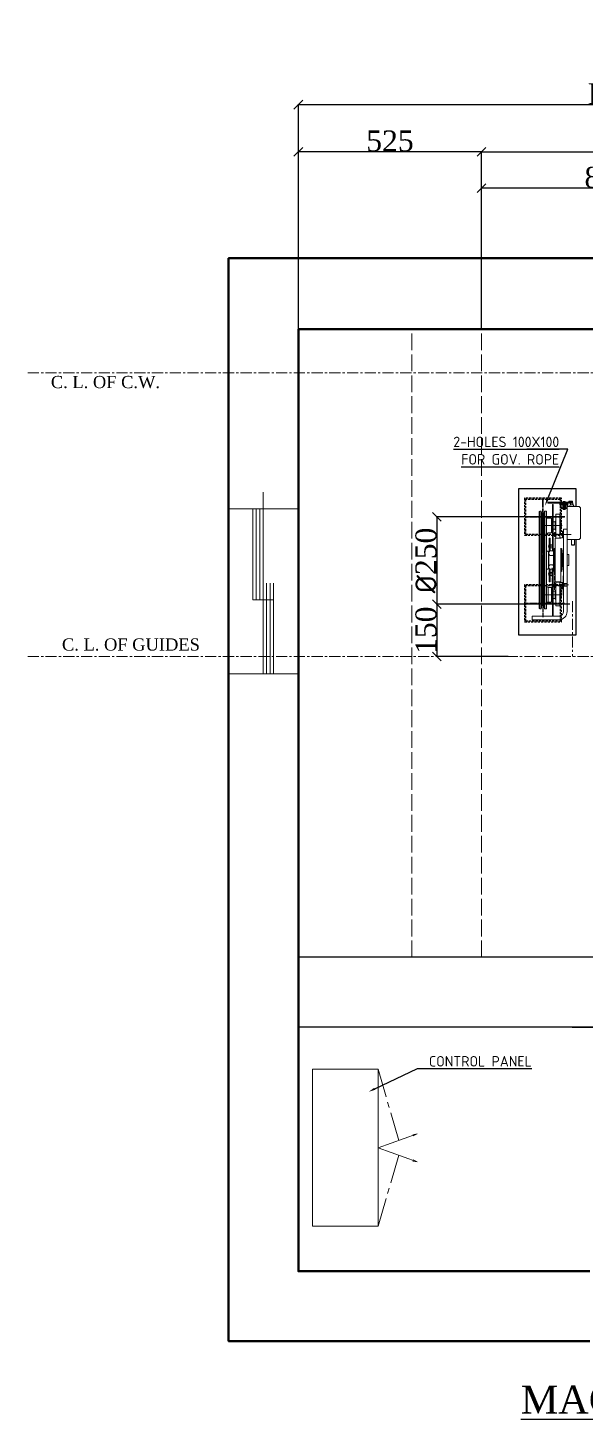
# Model space of a CAD drawing. Header units: millimetres. Extents: x -665 to 1025117, y -27997 to 4210.
# Drawn here: x 16427 to 18023, y -3828 to 160 of the extents above; entities that cross this region are included whole.
import ezdxf
from ezdxf import colors
from ezdxf.entities.mleader import LeaderData, LeaderLine
from ezdxf.math import Vec2, Vec3

# ---------------------------------------------------------------- set-up
doc = ezdxf.new("R2010")
doc.units = ezdxf.units.MM
for name, pattern in [('$0$ACAD_ISO02W100', [15, 12, -3]), ('$0$CENTER', [50.8, 31.75, -6.35, 6.35, -6.35]), ('$0$DASHED', [19.05, 12.7, -6.35])]:
    doc.linetypes.add(name, pattern=pattern)
for name, color, linetype, lineweight in [('$0$Car', 3, 'Continuous', 18), ('$0$CL', 2, '$0$CENTER', 0), ('$0$DL', 8, '$0$ACAD_ISO02W100', 0), ('$0$Wall', 1, 'Continuous', 50)]:
    doc.layers.add(name, color=color, linetype=linetype, lineweight=lineweight)
for name, color, linetype in [('$0$DL2', 254, '$0$DASHED'), ('$0$PDF_0', 7, 'Continuous'), ('$0$PDF_PDF7_Geometry', 7, 'Continuous'), ('$0$Text', 6, 'Continuous')]:
    doc.layers.add(name, color=color, linetype=linetype)
doc.styles.add('$0$nassar2', font='cent.shx', dxfattribs={"height": 60})
doc.styles.add('$0$top', font='cent.shx', dxfattribs={"height": 40})
doc.dimstyles.new('$0$Nassar2', dxfattribs={"dimtxt": 35, "dimasz": 25, "dimexe": 1.25, "dimexo": 0.625, "dimtad": 1, "dimtxsty": '$0$nassar2', "dimblk": '$0$_Oblique', "dimcen": 2.5, "dimadec": 0, "dimazin": 0, "dimtfac": 1, "dimtmove": 0, "dimatfit": 3, "dimldrblk": '$0$_Oblique', "dimfxl": 1, "dimarcsym": 0})

# ---------------------------------------------------------------- blocks, each defined once
blk = doc.blocks.new('$0$_Oblique')
at = {"color": 0, "linetype": 'ByBlock', "lineweight": -2}
blk.add_line((-0.5, -0.5), (0.5, 0.5), dxfattribs=at)
blk = doc.blocks.new('*D37')
at = {"color": 0, "lineweight": -2, "transparency": 16777216}
for p, q in [((17726.9, -500.1), (17726.9, -298.6)), ((18536.9, -299.8), (17726.9, -299.8)), ((18536.9, -393.7), (18536.9, -298.6))]:
    blk.add_line(p, q, dxfattribs=at)
at = {"layer": 'Defpoints', "color": 0, "transparency": 16777216}
for p in [(17726.9, -299.8), (18536.9, -394.3), (17726.9, -500.7)]:
    blk.add_point(p, dxfattribs=at)
at = {"color": 0, "lineweight": -2, "transparency": 16777216, "xscale": 25, "yscale": 25, "zscale": 25, "rotation": 180}
blk.add_blockref('$0$_Oblique', (17726.9, -299.8), dxfattribs=at)
at = {"color": 0, "lineweight": -2, "transparency": 16777216, "xscale": 25, "yscale": 25, "zscale": 25}
blk.add_blockref('$0$_Oblique', (18536.9, -299.8), dxfattribs=at)
at = {"color": 0, "transparency": 16777216, "insert": (18089.4, -269.2), "char_height": 60, "attachment_point": 5, "style": '$0$nassar2'}
blk.add_mtext('810', dxfattribs=at)
blk = doc.blocks.new('*D45')
at = {"color": 0, "lineweight": -2, "transparency": 16777216}
for p, q in [((17201.9, -703.8), (17201.9, -59.4)), ((19871.9, -60.6), (17201.9, -60.6)), ((19871.9, -703.8), (19871.9, -59.4))]:
    blk.add_line(p, q, dxfattribs=at)
at = {"layer": 'Defpoints', "color": 0, "transparency": 16777216}
for p in [(17201.9, -60.6), (17201.9, -704.4), (19871.9, -704.4)]:
    blk.add_point(p, dxfattribs=at)
at = {"color": 0, "lineweight": -2, "transparency": 16777216, "xscale": 25, "yscale": 25, "zscale": 25, "rotation": 180}
blk.add_blockref('$0$_Oblique', (17201.9, -60.6), dxfattribs=at)
at = {"color": 0, "lineweight": -2, "transparency": 16777216, "xscale": 25, "yscale": 25, "zscale": 25}
blk.add_blockref('$0$_Oblique', (19871.9, -60.6), dxfattribs=at)
at = {"color": 0, "transparency": 16777216, "insert": (18536.9, -30), "char_height": 60, "attachment_point": 5, "style": '$0$nassar2'}
blk.add_mtext('M/C ROOM WIDTH  2670', dxfattribs=at)
blk = doc.blocks.new('*D46')
at = {"color": 0, "lineweight": -2, "transparency": 16777216}
for p, q in [((17726.9, -703.8), (17726.9, -194.3)), ((17726.9, -195.6), (19346.9, -195.6)), ((19346.9, -703.8), (19346.9, -194.3))]:
    blk.add_line(p, q, dxfattribs=at)
at = {"layer": 'Defpoints', "color": 0, "transparency": 16777216}
for p in [(19346.9, -195.6), (17726.9, -704.4), (19346.9, -704.4)]:
    blk.add_point(p, dxfattribs=at)
at = {"color": 0, "lineweight": -2, "transparency": 16777216, "xscale": 25, "yscale": 25, "zscale": 25, "rotation": 180}
blk.add_blockref('$0$_Oblique', (17726.9, -195.6), dxfattribs=at)
at = {"color": 0, "lineweight": -2, "transparency": 16777216, "xscale": 25, "yscale": 25, "zscale": 25}
blk.add_blockref('$0$_Oblique', (19346.9, -195.6), dxfattribs=at)
at = {"color": 0, "transparency": 16777216, "insert": (18536.9, -164.9), "char_height": 60, "attachment_point": 5, "style": '$0$nassar2'}
blk.add_mtext('SHAFT WIDTH  1620', dxfattribs=at)
blk = doc.blocks.new('*D48')
at = {"color": 0, "lineweight": -2, "transparency": 16777216}
for p, q in [((17201.9, -270.5), (17201.9, -194.3)), ((17726.9, -195.6), (17201.9, -195.6)), ((17726.9, -270.5), (17726.9, -194.3))]:
    blk.add_line(p, q, dxfattribs=at)
at = {"layer": 'Defpoints', "color": 0, "transparency": 16777216}
for p in [(17201.9, -195.6), (17201.9, -271.1), (17726.9, -271.1)]:
    blk.add_point(p, dxfattribs=at)
at = {"color": 0, "lineweight": -2, "transparency": 16777216, "xscale": 25, "yscale": 25, "zscale": 25, "rotation": 180}
blk.add_blockref('$0$_Oblique', (17201.9, -195.6), dxfattribs=at)
at = {"color": 0, "lineweight": -2, "transparency": 16777216, "xscale": 25, "yscale": 25, "zscale": 25}
blk.add_blockref('$0$_Oblique', (17726.9, -195.6), dxfattribs=at)
at = {"color": 0, "transparency": 16777216, "insert": (17464.4, -164.9), "char_height": 60, "attachment_point": 5, "style": '$0$nassar2'}
blk.add_mtext('525', dxfattribs=at)
blk = doc.blocks.new('*D49')
at = {"color": 0, "lineweight": -2, "transparency": 16777216}
for p, q in [((17965.7, -1241.9), (17597.1, -1241.9)), ((17598.3, -1241.9), (17598.3, -1491.9)), ((17979.4, -1491.9), (17597.1, -1491.9))]:
    blk.add_line(p, q, dxfattribs=at)
at = {"layer": 'Defpoints', "color": 0, "transparency": 16777216}
for p in [(17966.3, -1241.9), (17598.3, -1491.9), (17980, -1491.9)]:
    blk.add_point(p, dxfattribs=at)
at = {"color": 0, "lineweight": -2, "transparency": 16777216, "xscale": 25, "yscale": 25, "zscale": 25}
for p, rotation in [((17598.3, -1241.9), 90), ((17598.3, -1491.9), 270)]:
    blk.add_blockref('$0$_Oblique', p, dxfattribs=dict(at, rotation=rotation))
at = {"color": 0, "transparency": 16777216, "insert": (17567.7, -1366.9), "char_height": 60, "attachment_point": 5, "rotation": 90, "style": '$0$nassar2'}
blk.add_mtext('{\\fISOCPEUR|b0|i0|c0|p34;%%C}250', dxfattribs=at)
blk = doc.blocks.new('*D50')
at = {"color": 0, "lineweight": -2, "transparency": 16777216}
for p, q in [((17628.3, -1491.9), (17597.1, -1491.9)), ((17598.3, -1491.9), (17598.3, -1641.9)), ((17803.3, -1641.9), (17597.1, -1641.9))]:
    blk.add_line(p, q, dxfattribs=at)
at = {"layer": 'Defpoints', "color": 0, "transparency": 16777216}
for p in [(17628.9, -1491.9), (17598.3, -1641.9), (17803.9, -1641.9)]:
    blk.add_point(p, dxfattribs=at)
at = {"color": 0, "lineweight": -2, "transparency": 16777216, "xscale": 25, "yscale": 25, "zscale": 25}
for p, rotation in [((17598.3, -1491.9), 90), ((17598.3, -1641.9), 270)]:
    blk.add_blockref('$0$_Oblique', p, dxfattribs=dict(at, rotation=rotation))
at = {"color": 0, "transparency": 16777216, "insert": (17567.7, -1566.9), "char_height": 60, "attachment_point": 5, "rotation": 90, "style": '$0$nassar2'}
blk.add_mtext('150', dxfattribs=at)

msp = doc.modelspace()

# ---------------------------------------------------------------- linework, layer by layer
at = {"layer": '$0$Car'}
for p, q in [((17001.91, -1219.33), (17201.91, -1219.33)), ((17001.91, -1691.878), (17201.91, -1691.878))]:
    msp.add_line(p, q, dxfattribs=at)
at = {"layer": '$0$CL'}
for p, q in [((16427.044, -829.378), (19871.91, -829.378)), ((16427.044, -1641.878), (19871.91, -1641.878))]:
    msp.add_line(p, q, dxfattribs=at)
msp.add_lwpolyline([(17987.58, -1483.255), (17987.58, -1641.878)], dxfattribs=at)
at = {"layer": '$0$DL', "ltscale": 4}
for p, q in [((17526.91, -2504.378), (17526.91, -704.378)), ((17726.91, -2504.378), (17726.91, -704.378))]:
    msp.add_line(p, q, dxfattribs=at)
at = {"layer": '$0$DL', "transparency": 33554666}
for p, q in [((17928.81, -1444.526), (17928.81, -1388.245)), ((17935.73, -1382.244), (17935.73, -1451.446))]:
    msp.add_line(p, q, dxfattribs=at)
at = {"layer": '$0$DL2', "ltscale": 0.5}
for points in [[(17849.58, -1294.878), (17955.58, -1294.878), (17955.58, -1188.878), (17849.58, -1188.878)], [(17852.58, -1291.878), (17952.58, -1291.878), (17952.58, -1191.878), (17852.58, -1191.878)], [(17849.58, -1543.047), (17955.58, -1543.047), (17955.58, -1437.047), (17849.58, -1437.047)], [(17852.58, -1540.047), (17952.58, -1540.047), (17952.58, -1440.047), (17852.58, -1440.047)]]:
    msp.add_lwpolyline(points, close=True, dxfattribs=at)
at = {"layer": '$0$PDF_0', "lineweight": 25, "transparency": 33554666}
for points in [[(17902.58, -1190.452), (17902.58, -1188.894)], [(17902.58, -1200.581), (17902.58, -1192.01)], [(17902.58, -1203.309), (17902.58, -1202.14)], [(17902.58, -1213.438), (17902.58, -1204.867)], [(17902.58, -1216.555), (17902.58, -1214.996)], [(17902.58, -1226.684), (17902.58, -1217.723)], [(17902.58, -1229.411), (17902.58, -1227.853)], [(17902.58, -1239.54), (17902.58, -1230.969)], [(17861.283, -1241.878), (17852.712, -1241.878)], [(17864.4, -1241.878), (17862.842, -1241.878)], [(17874.53, -1241.878), (17865.569, -1241.878)], [(17877.257, -1241.878), (17875.698, -1241.878)], [(17887.386, -1241.878), (17878.815, -1241.878)], [(17890.113, -1241.878), (17888.944, -1241.878)], [(17900.242, -1241.878), (17891.671, -1241.878)], [(17903.359, -1241.878), (17901.801, -1241.878)], [(17902.58, -1242.657), (17902.58, -1241.099)], [(17902.58, -1252.786), (17902.58, -1243.826)], [(17902.58, -1255.514), (17902.58, -1253.955)], [(17902.58, -1265.643), (17902.58, -1257.072)], [(17902.58, -1268.37), (17902.58, -1267.201)], [(17902.58, -1278.499), (17902.58, -1269.928)], [(17913.489, -1241.878), (17904.918, -1241.878)], [(17916.216, -1241.878), (17915.047, -1241.878)], [(17926.345, -1241.878), (17917.774, -1241.878)], [(17929.462, -1241.878), (17927.903, -1241.878)], [(17939.591, -1241.878), (17930.63, -1241.878)], [(17942.318, -1241.878), (17940.76, -1241.878)], [(17952.448, -1241.878), (17943.877, -1241.878)], [(17955.564, -1241.878), (17954.006, -1241.878)], [(17964.525, -1241.878), (17956.733, -1241.878)], [(17902.58, -1281.616), (17902.58, -1280.058)], [(17902.58, -1291.745), (17902.58, -1283.175)], [(17902.58, -1294.473), (17902.58, -1293.304)], [(17902.58, -1303.823), (17902.58, -1296.031)]]:
    msp.add_lwpolyline(points, close=True, dxfattribs=at)
for points in [[(17902.58, -1427.712), (17902.58, -1435.504)], [(17902.58, -1437.063), (17902.58, -1438.621)], [(17902.58, -1439.79), (17902.58, -1448.75)], [(17902.58, -1449.919), (17902.58, -1451.477)], [(17902.58, -1453.036), (17902.58, -1461.607)], [(17902.58, -1463.165), (17902.58, -1464.723)], [(17902.58, -1465.892), (17902.58, -1474.853)], [(17861.283, -1490.047), (17852.712, -1490.047)], [(17864.4, -1490.047), (17862.842, -1490.047)], [(17874.53, -1490.047), (17865.569, -1490.047)], [(17877.257, -1490.047), (17875.698, -1490.047)], [(17887.386, -1490.047), (17878.815, -1490.047)], [(17890.113, -1490.047), (17888.944, -1490.047)], [(17900.242, -1490.047), (17891.671, -1490.047)], [(17903.359, -1490.047), (17901.801, -1490.047)], [(17902.58, -1476.022), (17902.58, -1477.58)], [(17902.58, -1479.138), (17902.58, -1487.709)], [(17902.58, -1489.268), (17902.58, -1490.436)], [(17902.58, -1491.995), (17902.58, -1500.566)], [(17902.58, -1502.124), (17902.58, -1503.682)], [(17902.58, -1502.928), (17902.58, -1504.486)], [(17902.58, -1505.241), (17902.58, -1513.812)], [(17902.58, -1506.044), (17902.58, -1513.836)], [(17902.58, -1515.37), (17902.58, -1516.539)], [(17913.489, -1490.047), (17904.918, -1490.047)], [(17916.216, -1490.047), (17915.047, -1490.047)], [(17926.345, -1490.047), (17917.774, -1490.047)], [(17929.462, -1490.047), (17927.903, -1490.047)], [(17939.591, -1490.047), (17930.63, -1490.047)], [(17942.318, -1490.047), (17940.76, -1490.047)], [(17952.448, -1490.047), (17943.877, -1490.047)], [(17955.564, -1490.047), (17954.006, -1490.047)], [(17964.525, -1490.047), (17956.733, -1490.047)], [(17902.58, -1518.097), (17902.58, -1526.668)], [(17902.58, -1528.227), (17902.58, -1529.785)]]:
    msp.add_lwpolyline(points, dxfattribs=at)
for centre in [(17902.775, -1241.683), (17902.775, -1489.852)]:
    msp.add_circle(centre, 1.753, dxfattribs=at)
at = {"layer": '$0$PDF_PDF7_Geometry', "lineweight": 9, "transparency": 33554666}
for points in [[(17904.528, -1490.047), (17907.255, -1505.63), (17907.255, -1365.768), (17907.255, -1225.905), (17904.528, -1241.878), (17904.528, -1365.768), (17904.528, -1490.047), (17900.632, -1490.047), (17897.905, -1505.63), (17893.23, -1505.63), (17892.061, -1504.462), (17892.061, -1365.768), (17892.061, -1227.074), (17893.23, -1225.905), (17897.905, -1225.905), (17900.632, -1241.878), (17904.528, -1241.878)], [(17893.23, -1505.63), (17893.23, -1365.768), (17893.23, -1225.905)], [(17897.905, -1225.905), (17897.905, -1365.768), (17897.905, -1505.63)], [(17911.93, -1491.605), (17917.384, -1486.151), (17913.099, -1490.436), (17913.099, -1365.768), (17913.099, -1227.074), (17911.93, -1225.905), (17907.255, -1225.905)], [(17911.93, -1225.905), (17911.93, -1365.768), (17911.93, -1505.63)], [(17987.121, -1200.192), (17916.216, -1200.192), (17916.216, -1202.919), (17987.121, -1202.919), (17987.121, -1196.686), (17976.602, -1196.686), (17976.602, -1200.192)], [(17929.851, -1339.275), (17929.851, -1206.425), (17931.799, -1206.425), (17931.799, -1341.223)], [(17974.265, -1212.659), (17974.265, -1208.763), (17974.265, -1207.984), (17973.875, -1206.815), (17973.096, -1206.036), (17972.317, -1205.257), (17971.148, -1204.867), (17969.979, -1204.867), (17950.889, -1204.867), (17950.889, -1207.204), (17969.979, -1207.204), (17971.148, -1207.594), (17971.537, -1207.984), (17971.927, -1208.763), (17971.927, -1276.941), (17961.408, -1276.941), (17961.408, -1512.858)], [(17972.706, -1202.919), (17972.706, -1204.867), (17954.006, -1204.867), (17954.006, -1202.919)], [(17968.031, -1200.192), (17968.031, -1199.413), (17958.681, -1199.413), (17958.681, -1200.192)], [(17958.681, -1218.113), (17958.681, -1218.892), (17968.031, -1218.892), (17968.031, -1218.113)], [(17960.239, -1199.413), (17960.239, -1198.244), (17966.473, -1198.244), (17966.473, -1199.413)], [(17966.473, -1215.775), (17966.473, -1207.204), (17966.473, -1220.451), (17960.239, -1220.451), (17960.239, -1207.204), (17960.239, -1215.775)], [(17971.927, -1306.55), (18006.6, -1306.55), (18010.107, -1303.433), (18010.107, -1215.775), (18006.6, -1212.659), (17971.927, -1212.659)], [(17991.796, -1212.659), (17989.459, -1207.204), (17980.108, -1207.204), (17978.16, -1212.659)], [(17981.667, -1202.919), (17981.667, -1207.204)], [(17987.121, -1202.14), (17987.9, -1202.14), (17987.121, -1201.361)], [(17987.9, -1207.204), (17987.9, -1202.14)], [(17900.632, -1490.047), (17900.632, -1365.768), (17900.632, -1241.878)], [(17917.384, -1245.384), (17913.099, -1241.099), (17913.099, -1244.216), (17913.099, -1244.995), (17913.489, -1245.384), (17914.268, -1245.384), (17926.735, -1245.384), (17926.735, -1287.46), (17917.384, -1287.46), (17913.099, -1291.356)], [(17929.851, -1255.903), (17926.735, -1255.903)], [(17939.201, -1253.955), (17937.643, -1253.955), (17937.643, -1266.422), (17937.643, -1255.903), (17931.799, -1255.903)], [(17939.201, -1278.889), (17937.643, -1278.889), (17937.643, -1266.422), (17937.643, -1276.941), (17931.799, -1276.941)], [(17950.889, -1253.955), (17952.448, -1253.955), (17952.448, -1266.422), (17952.448, -1274.214)], [(17952.448, -1273.824), (17952.448, -1276.162), (17954.006, -1276.162), (17954.006, -1255.124), (17952.448, -1255.124), (17952.448, -1258.63), (17952.448, -1266.422), (17952.448, -1278.889), (17950.889, -1278.889)], [(17954.006, -1258.63), (17954.006, -1258.63)], [(17954.006, -1273.824), (17954.006, -1273.824)], [(17920.501, -1341.223), (17920.501, -1303.044), (17922.839, -1303.044), (17922.839, -1339.275)], [(17929.851, -1276.941), (17926.735, -1276.941)], [(17933.358, -1290.187), (17934.526, -1289.408), (17936.085, -1289.408)], [(17933.358, -1294.473), (17933.358, -1290.187), (17933.358, -1294.473), (17934.526, -1295.641), (17934.526, -1289.408)], [(17936.085, -1295.641), (17934.526, -1295.641), (17936.085, -1295.641)], [(17936.474, -1295.252), (17936.085, -1293.304), (17936.085, -1291.356), (17936.474, -1289.798), (17936.085, -1288.629), (17936.085, -1287.85), (17936.474, -1286.681), (17938.812, -1286.681), (17939.201, -1287.85), (17939.201, -1288.629), (17938.812, -1289.798), (17936.474, -1289.798)], [(17936.085, -1288.239), (17936.085, -1296.81)], [(17938.812, -1295.252), (17936.474, -1295.252), (17936.085, -1296.421), (17936.085, -1297.2), (17936.474, -1298.369), (17938.812, -1298.369), (17939.201, -1297.2), (17939.201, -1296.421), (17938.812, -1295.252), (17939.201, -1293.304), (17939.201, -1291.356), (17938.812, -1289.798)], [(17954.006, -1303.433), (17937.253, -1303.433), (17937.253, -1365.768), (17937.253, -1428.102), (17954.006, -1428.102), (17954.006, -1365.768)], [(17939.201, -1288.239), (17939.201, -1296.81)], [(17950.889, -1297.979), (17950.889, -1288.239), (17950.889, -1276.941)], [(17950.889, -1283.175), (17958.291, -1283.175), (17958.291, -1301.875), (17950.889, -1301.875)], [(17971.927, -1512.864), (17971.927, -1276.941)], [(17984.394, -1306.55), (17984.394, -1322.523)], [(17992.575, -1306.55), (17992.575, -1322.523)], [(17913.099, -1340.055), (17916.216, -1340.055), (17913.099, -1340.055)], [(17919.332, -1355.249), (17918.164, -1355.249)], [(17920.501, -1330.315), (17918.943, -1330.315), (17918.943, -1321.744), (17920.501, -1321.744)], [(17919.332, -1385.637), (17919.332, -1365.768), (17919.332, -1345.898)], [(17929.851, -1321.744), (17922.839, -1321.744)], [(17929.851, -1330.315), (17922.839, -1330.315)], [(17932.968, -1381.351), (17934.526, -1398.493), (17934.526, -1365.768), (17934.526, -1333.042), (17932.968, -1350.184)], [(17932.968, -1345.898), (17932.968, -1365.768), (17932.968, -1385.637)], [(17934.526, -1333.042), (17936.864, -1333.432)], [(17937.253, -1331.484), (17936.864, -1331.484), (17936.864, -1365.768), (17936.864, -1400.051), (17937.253, -1400.051)], [(17937.253, -1350.184), (17937.253, -1355.249)], [(17954.006, -1331.484), (17954.006, -1365.768), (17954.006, -1400.051)], [(17954.006, -1398.104), (17956.733, -1398.493), (17956.733, -1365.768), (17956.733, -1333.042), (17958.291, -1350.184)], [(17956.733, -1333.042), (17954.006, -1333.432)], [(17961.408, -1365.768), (17961.408, -1347.457), (17961.408, -1365.768), (17961.408, -1384.078), (17961.408, -1347.457), (17958.291, -1347.457), (17958.291, -1365.768), (17958.291, -1384.078), (17961.408, -1384.078)], [(17971.927, -1350.184), (17976.992, -1350.184), (17976.992, -1365.768), (17976.992, -1381.351), (17971.927, -1381.351)], [(17913.099, -1365.768), (17913.099, -1504.462), (17911.93, -1505.63), (17907.255, -1505.63)], [(17913.099, -1391.48), (17916.216, -1391.48), (17913.099, -1391.48)], [(17919.332, -1376.286), (17918.164, -1376.286)], [(17922.839, -1392.26), (17922.839, -1428.492), (17920.501, -1428.492), (17920.501, -1390.312)], [(17929.851, -1392.26), (17929.851, -1524.72), (17931.799, -1524.72), (17931.799, -1390.312)], [(17937.253, -1381.351), (17937.253, -1376.286)], [(17958.291, -1381.351), (17956.733, -1398.493)], [(17920.501, -1409.791), (17918.943, -1409.791), (17918.943, -1401.22), (17920.501, -1401.22)], [(17922.839, -1401.22), (17929.851, -1401.22)], [(17929.851, -1409.791), (17922.839, -1409.791)], [(17934.526, -1398.493), (17936.864, -1398.104)], [(17936.085, -1443.296), (17936.085, -1434.725)], [(17939.201, -1434.725), (17939.201, -1443.296)], [(17950.889, -1448.361), (17958.291, -1448.361), (17958.291, -1429.66), (17950.889, -1429.66)], [(17950.889, -1433.946), (17950.889, -1443.296), (17950.889, -1454.594)], [(17971.927, -1440.958), (17961.408, -1440.958), (17961.408, -1437.063), (17961.408, -1410.96), (17960.629, -1410.96), (17960.629, -1463.165), (17961.408, -1463.165), (17961.408, -1437.063), (17961.408, -1433.167), (17971.927, -1433.167), (17971.927, -1399.272)], [(17960.629, -1441.738), (17960.629, -1432.387)], [(17963.356, -1433.167), (17963.356, -1433.946), (17963.356, -1440.958)], [(17913.099, -1440.179), (17917.384, -1444.075), (17913.099, -1440.179)], [(17917.384, -1486.151), (17917.384, -1444.075)], [(17926.735, -1444.075), (17917.384, -1444.075), (17926.735, -1444.075)], [(17926.735, -1486.151), (17926.735, -1444.075), (17926.735, -1486.151)], [(17929.851, -1454.594), (17926.735, -1454.594)], [(17939.201, -1452.646), (17937.643, -1452.646), (17937.643, -1465.113), (17937.643, -1454.594), (17931.799, -1454.594)], [(17939.201, -1477.58), (17937.643, -1477.58), (17937.643, -1465.113), (17937.643, -1475.632), (17931.799, -1475.632)], [(17933.358, -1441.348), (17934.526, -1442.127), (17934.526, -1435.894), (17933.358, -1437.063)], [(17933.358, -1437.063), (17933.358, -1441.348), (17933.358, -1437.063)], [(17936.085, -1435.894), (17934.526, -1435.894), (17936.085, -1435.894)], [(17934.526, -1442.127), (17936.085, -1442.127)], [(17938.812, -1436.283), (17939.201, -1438.231), (17939.201, -1440.179), (17938.812, -1442.127), (17936.474, -1442.127), (17936.085, -1440.179), (17936.085, -1438.231), (17936.474, -1436.283)], [(17936.474, -1442.127), (17936.085, -1442.906), (17936.085, -1444.075), (17936.474, -1444.854), (17938.812, -1444.854), (17939.201, -1444.075), (17939.201, -1442.906), (17938.812, -1442.127)], [(17950.889, -1452.646), (17952.448, -1452.646), (17952.448, -1465.113), (17952.448, -1477.58), (17950.889, -1477.58)], [(17952.448, -1457.711), (17952.448, -1455.373), (17954.006, -1455.373), (17954.006, -1476.411), (17952.448, -1476.411), (17952.448, -1472.515)], [(17952.448, -1472.905), (17952.448, -1465.113), (17952.448, -1457.321)], [(17954.006, -1457.711), (17954.006, -1457.711)], [(17954.006, -1472.515), (17954.006, -1472.515)], [(17913.099, -1490.436), (17913.099, -1487.32), (17913.099, -1486.54), (17913.489, -1486.151), (17914.268, -1486.151), (17913.489, -1486.151), (17913.099, -1486.54), (17913.099, -1487.32)], [(17914.268, -1486.151), (17926.735, -1486.151), (17914.268, -1486.151)], [(17929.851, -1475.632), (17926.735, -1475.632)], [(17949.72, -1526.303), (17947.772, -1526.693), (17871.413, -1526.693), (17871.413, -1536.822), (17947.772, -1536.822)]]:
    msp.add_lwpolyline(points, dxfattribs=at)
at = {"layer": '$0$PDF_PDF7_Geometry', "lineweight": 5, "transparency": 33554666}
for points in [[(17902.58, -1347.067), (17902.58, -1223.957)], [(17959.071, -1216.944), (17959.071, -1206.815)], [(17963.356, -1197.465), (17963.356, -1221.23)], [(17967.642, -1206.815), (17967.642, -1216.944)], [(17907.645, -1266.422), (17957.902, -1266.422)], [(17940.76, -1292.525), (17931.41, -1292.525)], [(17936.085, -1290.187), (17933.747, -1290.187)], [(17933.747, -1294.862), (17936.085, -1294.862)], [(17947.383, -1292.525), (17943.877, -1292.525)], [(17950.5, -1292.525), (17959.85, -1292.525)], [(17960.239, -1292.525), (17983.615, -1292.525)], [(17902.58, -1350.184), (17902.58, -1365.768), (17902.58, -1507.578)], [(17917.384, -1326.029), (17931.02, -1326.029)], [(17931.02, -1405.506), (17917.384, -1405.506)], [(17957.123, -1433.556), (17957.512, -1433.556), (17957.123, -1433.556), (17957.123, -1433.946), (17957.123, -1436.673), (17958.681, -1436.673), (17958.681, -1437.452), (17957.123, -1437.452), (17957.123, -1440.179), (17957.123, -1440.569), (17957.512, -1440.569), (17959.85, -1440.958), (17959.85, -1433.556), (17957.512, -1433.556)], [(17960.629, -1432.387), (17959.85, -1432.387), (17959.85, -1441.738), (17960.629, -1441.738)], [(17961.018, -1437.063), (17960.629, -1437.452), (17961.018, -1437.063), (17961.408, -1436.673), (17960.629, -1437.063), (17961.408, -1436.283), (17960.629, -1436.673), (17961.408, -1435.894), (17960.629, -1436.283), (17961.408, -1435.504), (17960.629, -1435.894), (17961.408, -1435.115), (17960.629, -1435.504), (17961.408, -1434.725), (17960.629, -1435.115), (17961.408, -1434.335), (17960.629, -1434.725), (17961.408, -1433.946), (17960.629, -1434.335), (17961.408, -1433.556), (17960.629, -1433.946), (17961.408, -1433.556), (17961.408, -1433.167), (17960.629, -1433.556), (17961.408, -1433.167), (17961.408, -1432.777), (17960.629, -1433.556), (17960.629, -1433.167), (17961.408, -1432.777), (17961.408, -1432.387), (17960.629, -1433.167), (17960.629, -1432.777), (17961.408, -1432.387), (17961.408, -1431.998), (17960.629, -1432.777), (17960.629, -1432.387), (17961.408, -1431.998), (17961.408, -1431.608), (17960.629, -1432.387), (17960.629, -1431.998), (17961.408, -1431.608), (17961.408, -1431.219), (17960.629, -1431.998), (17960.629, -1431.608), (17961.408, -1431.219), (17961.408, -1430.829), (17960.629, -1431.608), (17960.629, -1431.219), (17961.408, -1430.829), (17960.629, -1431.219), (17960.629, -1430.829), (17961.408, -1430.439), (17960.629, -1430.829), (17961.408, -1430.05), (17960.629, -1430.439), (17961.408, -1429.66), (17960.629, -1430.05), (17961.408, -1429.271), (17960.629, -1429.66), (17961.408, -1428.881), (17960.629, -1429.271), (17961.408, -1428.492), (17960.629, -1428.881), (17961.408, -1428.102), (17960.629, -1428.492), (17961.408, -1427.712), (17960.629, -1428.102), (17961.408, -1427.323), (17960.629, -1427.712), (17961.408, -1426.933), (17960.629, -1427.323), (17961.408, -1426.933), (17961.408, -1426.544), (17960.629, -1426.933), (17961.408, -1426.544), (17961.408, -1426.154), (17960.629, -1426.933), (17960.629, -1426.544), (17961.408, -1426.154), (17961.408, -1425.764), (17960.629, -1426.154), (17961.408, -1425.764), (17961.408, -1425.375), (17960.629, -1425.764), (17961.408, -1425.375), (17961.408, -1424.985), (17960.629, -1425.375), (17961.408, -1424.985), (17961.408, -1424.596), (17960.629, -1424.985), (17961.408, -1424.596), (17961.408, -1424.206), (17960.629, -1424.985), (17960.629, -1424.596), (17961.408, -1424.206), (17961.408, -1423.816), (17960.629, -1424.596), (17960.629, -1424.206), (17961.408, -1423.816), (17961.408, -1423.427), (17960.629, -1424.206), (17960.629, -1423.816), (17961.408, -1423.427), (17961.408, -1423.037), (17960.629, -1423.816), (17960.629, -1423.427), (17961.408, -1423.037), (17960.629, -1423.427), (17960.629, -1423.037), (17961.408, -1422.648), (17960.629, -1423.037), (17960.629, -1422.648), (17961.408, -1422.258), (17960.629, -1422.648), (17960.629, -1422.258), (17961.408, -1421.869), (17960.629, -1422.258), (17960.629, -1421.869), (17961.408, -1421.479), (17960.629, -1421.869), (17960.629, -1421.479), (17961.408, -1421.089), (17960.629, -1421.479), (17961.408, -1420.7), (17960.629, -1421.089), (17961.408, -1420.31), (17960.629, -1420.7), (17961.408, -1420.31), (17961.408, -1419.921), (17960.629, -1420.31), (17961.408, -1419.921), (17961.408, -1419.531), (17960.629, -1419.921), (17961.408, -1419.531), (17961.408, -1419.141), (17960.629, -1419.531), (17961.408, -1419.141), (17961.408, -1418.752), (17960.629, -1419.141), (17961.408, -1418.752), (17961.408, -1418.362), (17960.629, -1418.752), (17961.408, -1418.362), (17961.408, -1417.973), (17960.629, -1418.362), (17961.408, -1417.973), (17961.408, -1417.583), (17960.629, -1418.362), (17960.629, -1417.973), (17961.408, -1417.583), (17961.408, -1417.193), (17960.629, -1417.973), (17960.629, -1417.583), (17961.408, -1417.193), (17961.408, -1416.804), (17960.629, -1417.583), (17960.629, -1417.193), (17961.408, -1416.804), (17961.408, -1416.414), (17960.629, -1417.193), (17960.629, -1416.804), (17961.408, -1416.414), (17960.629, -1416.804), (17960.629, -1416.414), (17961.408, -1416.025), (17960.629, -1416.414), (17960.629, -1416.025), (17961.408, -1415.635), (17960.629, -1416.025), (17960.629, -1415.635), (17961.408, -1415.245), (17961.408, -1414.856), (17960.629, -1415.635), (17960.629, -1415.245), (17961.408, -1414.856), (17961.408, -1414.466), (17960.629, -1415.245), (17960.629, -1414.856), (17961.408, -1414.466), (17961.408, -1414.077), (17960.629, -1414.856), (17960.629, -1414.466), (17961.408, -1414.077), (17960.629, -1414.466), (17961.408, -1413.687), (17960.629, -1414.077), (17961.408, -1413.298), (17960.629, -1413.687), (17961.408, -1412.908), (17960.629, -1413.298), (17961.408, -1412.518), (17960.629, -1412.908), (17961.408, -1412.129), (17960.629, -1412.518), (17961.408, -1411.739), (17960.629, -1412.129), (17961.408, -1411.35), (17960.629, -1411.739), (17961.408, -1410.96), (17960.629, -1411.35), (17961.018, -1410.96), (17960.629, -1410.96)], [(17907.645, -1465.113), (17957.902, -1465.113)], [(17940.76, -1439.01), (17931.41, -1439.01)], [(17933.747, -1436.673), (17936.085, -1436.673)], [(17936.085, -1441.348), (17933.747, -1441.348)], [(17947.383, -1439.01), (17943.877, -1439.01)], [(17950.11, -1437.063), (17975.433, -1437.063)], [(17950.5, -1439.01), (17959.85, -1439.01)], [(17960.629, -1437.063), (17956.343, -1437.063)], [(17960.629, -1437.452), (17961.018, -1437.063), (17961.408, -1437.063), (17960.629, -1437.452), (17960.629, -1437.842), (17961.408, -1437.452), (17960.629, -1437.842), (17960.629, -1438.231), (17961.408, -1437.452), (17961.408, -1437.842), (17960.629, -1438.231), (17960.629, -1438.621), (17961.408, -1437.842), (17961.408, -1438.231), (17960.629, -1438.621), (17960.629, -1439.01), (17961.408, -1438.231), (17961.408, -1438.621), (17960.629, -1439.01), (17960.629, -1439.4), (17961.408, -1438.621), (17961.408, -1439.01), (17960.629, -1439.4), (17960.629, -1439.79), (17961.408, -1439.01), (17961.408, -1439.4), (17960.629, -1439.79), (17960.629, -1440.179), (17961.408, -1439.4), (17961.408, -1439.79), (17960.629, -1440.179), (17960.629, -1440.569), (17961.408, -1439.79), (17961.408, -1440.179), (17960.629, -1440.569), (17960.629, -1440.958), (17961.408, -1440.179), (17961.408, -1440.569), (17960.629, -1440.958), (17960.629, -1441.348), (17961.408, -1440.569), (17961.408, -1440.958), (17960.629, -1441.348), (17961.408, -1440.958), (17961.408, -1441.348), (17960.629, -1441.738), (17961.408, -1441.348), (17960.629, -1442.127), (17961.408, -1441.738), (17960.629, -1442.517), (17961.408, -1442.127), (17960.629, -1442.906), (17961.408, -1442.517), (17960.629, -1443.296), (17961.408, -1442.906), (17960.629, -1443.686), (17961.408, -1443.296), (17960.629, -1444.075), (17961.408, -1443.686), (17960.629, -1444.075), (17960.629, -1444.465), (17961.408, -1444.075), (17960.629, -1444.465), (17960.629, -1444.854), (17961.408, -1444.075), (17961.408, -1444.465), (17960.629, -1444.854), (17960.629, -1445.244), (17961.408, -1444.465), (17961.408, -1444.854), (17960.629, -1445.244), (17960.629, -1445.633), (17961.408, -1444.854), (17961.408, -1445.244), (17960.629, -1445.633), (17960.629, -1446.023), (17961.408, -1445.244), (17961.408, -1445.633), (17960.629, -1446.023), (17960.629, -1446.413), (17961.408, -1445.633), (17961.408, -1446.023), (17960.629, -1446.413), (17960.629, -1446.802), (17961.408, -1446.023), (17961.408, -1446.413), (17960.629, -1446.802), (17960.629, -1447.192), (17961.408, -1446.413), (17961.408, -1446.802), (17960.629, -1447.192), (17960.629, -1447.581), (17961.408, -1446.802), (17961.408, -1447.192), (17960.629, -1447.581), (17960.629, -1447.971), (17961.408, -1447.192), (17961.408, -1447.581), (17960.629, -1447.971), (17961.408, -1447.581), (17961.408, -1447.971), (17960.629, -1448.361), (17961.408, -1447.971), (17961.408, -1448.361), (17960.629, -1448.75), (17961.408, -1448.361), (17961.408, -1448.75), (17960.629, -1449.14), (17961.408, -1448.75), (17961.408, -1449.14), (17960.629, -1449.529), (17961.408, -1449.14), (17961.408, -1449.529), (17960.629, -1449.919), (17961.408, -1449.529), (17961.408, -1449.919), (17960.629, -1450.309), (17961.408, -1449.919), (17960.629, -1450.698), (17961.408, -1450.309), (17960.629, -1451.088), (17961.408, -1450.698), (17960.629, -1451.477), (17961.408, -1451.088), (17960.629, -1451.867), (17961.408, -1451.477), (17960.629, -1451.867), (17960.629, -1452.257), (17961.408, -1451.867), (17960.629, -1452.257), (17960.629, -1452.646), (17961.408, -1452.257), (17960.629, -1452.646), (17960.629, -1453.036), (17961.408, -1452.646), (17960.629, -1453.036), (17960.629, -1453.425), (17961.408, -1452.646), (17961.408, -1453.036), (17960.629, -1453.425), (17960.629, -1453.815), (17961.408, -1453.036), (17961.408, -1453.425), (17960.629, -1453.815), (17960.629, -1454.204), (17961.408, -1453.425), (17961.408, -1453.815), (17960.629, -1454.204), (17960.629, -1454.594), (17961.408, -1453.815), (17961.408, -1454.204), (17960.629, -1454.594), (17961.408, -1454.204), (17961.408, -1454.594), (17960.629, -1454.984), (17961.408, -1454.594), (17961.408, -1454.984), (17960.629, -1455.373), (17961.408, -1454.984), (17961.408, -1455.373), (17960.629, -1455.763), (17961.408, -1455.373), (17961.408, -1455.763), (17960.629, -1456.152), (17961.408, -1455.763), (17961.408, -1456.152), (17960.629, -1456.542), (17961.408, -1456.152), (17961.408, -1456.542), (17960.629, -1456.932), (17961.408, -1456.542), (17960.629, -1457.321), (17961.408, -1456.932), (17960.629, -1457.711), (17961.408, -1457.321), (17960.629, -1458.1), (17961.408, -1457.711), (17960.629, -1458.49), (17961.408, -1458.1), (17960.629, -1458.88), (17961.408, -1458.49), (17960.629, -1459.269), (17961.408, -1458.88), (17960.629, -1459.659), (17961.408, -1459.269), (17960.629, -1460.048), (17961.408, -1459.659), (17960.629, -1460.438), (17961.408, -1460.048), (17960.629, -1460.438), (17960.629, -1460.828), (17961.408, -1460.438), (17960.629, -1460.828), (17960.629, -1461.217), (17961.408, -1460.438), (17961.408, -1460.828), (17960.629, -1461.217), (17960.629, -1461.607), (17961.408, -1460.828), (17961.408, -1461.217), (17960.629, -1461.607), (17960.629, -1461.996), (17961.408, -1461.217), (17961.408, -1461.607), (17960.629, -1461.996), (17960.629, -1462.386), (17961.408, -1461.607), (17961.408, -1461.996), (17960.629, -1462.386), (17960.629, -1462.775), (17961.408, -1461.996), (17961.408, -1462.386), (17960.629, -1462.775), (17960.629, -1463.165), (17961.408, -1462.386), (17961.408, -1462.775), (17960.629, -1463.165), (17961.018, -1463.165), (17961.408, -1462.775), (17961.408, -1463.165), (17961.018, -1463.165), (17961.408, -1463.165)]]:
    msp.add_lwpolyline(points, dxfattribs=at)
at = {"layer": '$0$PDF_PDF7_Geometry', "lineweight": 9, "transparency": 33554666}
for points in [[(17950.889, -1234.476), (17939.201, -1234.476), (17939.201, -1302.654), (17950.889, -1302.654)], [(17969.589, -1216.555), (17957.123, -1216.555), (17957.123, -1218.113), (17969.589, -1218.113)], [(17954.006, -1274.214), (17954.006, -1266.422), (17954.006, -1258.63), (17955.175, -1258.63), (17955.175, -1266.422), (17955.175, -1274.214)], [(17916.216, -1340.055), (17916.995, -1340.444), (17917.774, -1340.834), (17918.164, -1341.613), (17918.164, -1342.392), (17918.164, -1341.613), (17917.774, -1340.834), (17916.995, -1340.444)], [(17918.164, -1365.768), (17918.164, -1342.392), (17918.164, -1389.143)], [(17930.63, -1339.275), (17922.059, -1339.275), (17920.891, -1340.834), (17919.722, -1342.782), (17919.332, -1344.73), (17919.332, -1346.678), (17919.722, -1349.015), (17920.891, -1350.963), (17922.059, -1352.522), (17930.63, -1352.522), (17931.799, -1350.963), (17932.578, -1349.015), (17932.968, -1346.678), (17932.968, -1344.73), (17932.578, -1342.782), (17931.799, -1340.834)], [(17918.164, -1389.143), (17918.164, -1389.922), (17917.774, -1390.701), (17916.995, -1391.091), (17916.216, -1391.48), (17916.995, -1391.091), (17917.774, -1390.701), (17918.164, -1389.922)], [(17922.059, -1392.26), (17920.891, -1390.701), (17919.722, -1388.753), (17919.332, -1386.805), (17919.332, -1384.857), (17919.722, -1382.52), (17920.891, -1380.962), (17922.059, -1379.014), (17930.63, -1379.014), (17931.799, -1380.962), (17932.578, -1382.52), (17932.968, -1384.857), (17932.968, -1386.805), (17932.578, -1388.753), (17931.799, -1390.701), (17930.63, -1392.26)], [(17938.812, -1436.283), (17936.474, -1436.283), (17936.085, -1435.115), (17936.085, -1434.335), (17936.474, -1433.167), (17938.812, -1433.167), (17939.201, -1434.335), (17939.201, -1435.115)], [(17950.889, -1429.271), (17939.201, -1429.271), (17939.201, -1497.059), (17950.889, -1497.059)], [(17955.175, -1472.905), (17955.175, -1465.113), (17955.175, -1457.321), (17954.006, -1457.321), (17954.006, -1465.113), (17954.006, -1472.905)]]:
    msp.add_lwpolyline(points, close=True, dxfattribs=at)
for radius, start, end in [(23.96, 270.005008, 359.994992), (13.441, 278.878478, 0.015871)]:
    msp.add_arc((17947.967, -1512.862), radius, start, end, dxfattribs=at)
at = {"layer": '$0$Wall'}
for points in [[(19871.91, -3604.378), (20071.91, -3604.378), (20071.91, -500.676), (17001.91, -500.676), (17001.91, -3604.378), (18036.91, -3604.378)], [(18936.93, -3404.378), (19871.91, -3404.378), (19871.91, -704.378), (17201.91, -704.378), (17201.91, -3404.378), (18036.91, -3404.378)]]:
    msp.add_lwpolyline(points, dxfattribs=at)
msp.add_line((17001.91, -1241.126), (17001.91, -1219.33))
at = {"color": 18, "true_color": 0x000000, "transparency": 33554666}
msp.add_line((17984.394, -1322.523), (17992.575, -1322.523), dxfattribs=at)
for points in [[(17001.91, -1171.631), (17001.91, -1691.878)], [(19871.91, -2504.378), (17201.91, -2504.378)], [(17986.602, -2704.378), (19871.91, -2704.378), (19871.91, -2504.378), (19009.026, -2504.378)], [(19871.91, -2704.378), (17201.91, -2704.378)]]:
    msp.add_lwpolyline(points)
at = {"color": 7, "linetype": 'Continuous', "lineweight": 20}
for points in [[(17100.927, -1691.878), (17100.927, -1171.631)], [(17071.44, -1479.453), (17071.44, -1219.33)], [(17081.44, -1479.453), (17081.44, -1219.33)], [(17091.44, -1479.453), (17091.44, -1219.33)], [(17110.941, -1691.878), (17110.941, -1431.754)], [(17120.941, -1691.878), (17120.941, -1431.754), (17120.941, -1431.754)], [(17130.941, -1691.878), (17130.941, -1431.754)]]:
    msp.add_lwpolyline(points, dxfattribs=at)
at = {"ltscale": 4}
msp.add_lwpolyline([(17996.558, -1306.55), (17996.558, -1581.464), (17833.465, -1581.464), (17833.465, -1160.763), (17996.558, -1160.763), (17996.558, -1212.659)], dxfattribs=at)
at = {"color": 7, "linetype": 'Continuous', "lineweight": 20, "true_color": 0x000007}
for points in [[(17130.941, -1479.453), (17071.44, -1479.453), (17071.44, -1479.453)], [(17430.891, -2825.212), (17453.73, -2904.708), (17453.73, -2904.708)], [(17457.683, -2919.641), (17462.514, -2934.574), (17462.514, -2934.574)], [(17466.467, -2949.946), (17489.306, -3029.003), (17489.306, -3029.003)], [(17542.01, -3090.492), (17430.891, -3050.085), (17542.01, -3010.557)], [(17531.03, -3016.266), (17542.01, -3010.557), (17529.712, -3012.753)], [(17466.467, -3151.102), (17489.306, -3071.167), (17489.306, -3071.167)], [(17529.712, -3088.296), (17542.01, -3090.492), (17531.03, -3084.782)], [(17457.683, -3180.968), (17462.514, -3165.596), (17462.514, -3165.596)], [(17430.891, -3275.397), (17453.73, -3195.901), (17453.73, -3195.901)]]:
    msp.add_lwpolyline(points, dxfattribs=at)
msp.add_lwpolyline([(17430.891, -2825.212), (17242.033, -2825.212), (17242.033, -3275.397), (17430.891, -3275.397)], close=True, dxfattribs=at)

# ---------------------------------------------------------------- texts
at = {"layer": '$0$Text', "char_height": 35, "attachment_point": 1, "style": '$0$top'}
for s, insert in [('{\\Fcent|c0;C. L. OF C.W.}', (16493.004, -838.031)), ('C. L. OF GUIDES', (16524.78, -1590.332))]:
    msp.add_mtext_dynamic_manual_height_columns(s, width=812.66208, gutter_width=175, heights=[0], dxfattribs=dict(at, insert=insert))
for s, width, gutter_width, heights, insert, char_height, attachment_point in [('{\\Fdin|c0;\\L2-HOLES 100X100\\PFOR GOV. ROPE}', 659.17336, 1, [0], (17949.156, -1012.121), 30, 3), ('{\\Fdin|c0;\\LCONTROL PANEL}', 659.17336, 1, [0], (17576.115, -2787.44), 30, 1), ('{\\Fcent|c0;\\L\\C6;MACHINE ROOM 1:10}', 2967.5499, 12.5, [224.771], (17839.061, -3732.171), 80, 1)]:
    msp.add_mtext_dynamic_manual_height_columns(s, width=width, gutter_width=gutter_width, heights=heights, dxfattribs=dict(insert=insert, char_height=char_height, attachment_point=attachment_point))

# ---------------------------------------------------------------- dimensions: what is measured, and where the dimension line sits
for base, p1, p2, text, picture, middle in [((17201.91, -60.625), (19871.91, -704.378), (17201.91, -704.378), 'M/C ROOM WIDTH  <>', '*D45', (18536.91, -60.625)), ((19346.91, -195.56), (17726.91, -704.378), (19346.91, -704.378), 'SHAFT WIDTH  <>', '*D46', (18536.91, -195.56))]:
    dim = msp.add_linear_dim(base=base, p1=p1, p2=p2, text=text, dimstyle='$0$Nassar2')
    dim.commit()
    dim.dimension.update_dxf_attribs({"geometry": picture, "text_midpoint": middle, "dimtype": 160})
for base, p1, p2, picture, middle in [((17201.91, -195.56), (17726.91, -271.11), (17201.91, -271.11), '*D48', (17464.41, -195.56)), ((17726.91, -299.844), (18536.907, -394.344), (17726.91, -500.676), '*D37', (18089.408, -299.844))]:
    dim = msp.add_linear_dim(base=base, p1=p1, p2=p2, dimstyle='$0$Nassar2')
    dim.commit()
    dim.dimension.update_dxf_attribs({"geometry": picture, "text_midpoint": middle, "dimtype": 160})
dim = msp.add_linear_dim(base=(17598.311, -1491.878), p1=(17966.314, -1241.878), p2=(17980.043, -1491.878), angle=90, text='{\\fISOCPEUR|b0|i0|c0|p34;%%C}<>', dimstyle='$0$Nassar2')
dim.commit()
dim.dimension.update_dxf_attribs({"geometry": '*D49', "text_midpoint": (17598.311, -1366.878), "dimtype": 160})
dim = msp.add_linear_dim(base=(17598.311, -1641.878), p1=(17628.936, -1491.878), p2=(17803.936, -1641.878), angle=90, dimstyle='$0$Nassar2')
dim.commit()
dim.dimension.update_dxf_attribs({"geometry": '*D50', "text_midpoint": (17598.311, -1566.878), "dimtype": 160})

# ---------------------------------------------------------------- leaders
ml = msp.add_multileader_mtext('Standard')
ml.set_content('', color=256, style='$0$nassar2')
ml.set_leader_properties()
ml.build(insert=Vec2(0, 0))
ml.multileader.update_dxf_attribs({"text_left_attachment_type": 6, "text_right_attachment_type": 6, "arrow_head_size": 19.409})
ctx = ml.context
ctx.base_point, ctx.char_height, ctx.arrow_head_size, ctx.landing_gap_size, ctx.plane_origin = Vec3(17855.962, -1048.152), 60, 19.409, 0.09, Vec3(18323.977, -1515.691)
ctx.left_attachment, ctx.right_attachment, ctx.text_align_type = 6, 6, 2
notes = []
notes.append((ctx, [(1, (1, 1, 0), (17973.454, -1048.152), (-1, 0), 117.312, [(0, [(17908.29, -1210.274)], 0, [])])]))
ctx.mtext.insert, ctx.mtext.alignment, ctx.mtext.flow_direction = Vec3(17856.052, -988.152), 3, 5
ml = msp.add_multileader_mtext('Standard')
ml.set_content('', color=256, style='$0$nassar2')
ml.set_leader_properties()
ml.build(insert=Vec2(0, 0))
ml.multileader.update_dxf_attribs({"text_left_attachment_type": 6, "text_right_attachment_type": 6, "arrow_head_size": 19.409})
ctx = ml.context
ctx.base_point, ctx.char_height, ctx.arrow_head_size, ctx.landing_gap_size, ctx.plane_origin = Vec3(17597.067, -2823.44), 60, 19.409, 0.09, Vec3(16597.175, -2963.886)
ctx.left_attachment, ctx.right_attachment = 6, 6
notes.append((ctx, [(0, (1, 1, 0), (17542.775, -2823.44), (1, 0), 54.292, [(0, [(17403.262, -2889.631)], 0, [])])]))
ctx.mtext.insert, ctx.mtext.flow_direction = Vec3(17597.157, -2763.44), 5
for ctx, leaders in notes:
    for number, flags, end, landing, length, lines in leaders:
        leader = LeaderData()
        leader.index, (leader.has_last_leader_line, leader.has_dogleg_vector, leader.attachment_direction) = number, flags
        leader.last_leader_point, leader.dogleg_vector, leader.dogleg_length = Vec3(end), Vec3(landing), length
        for number, points, colour, breaks in lines:
            line = LeaderLine()
            line.index, line.vertices, line.color, line.breaks = number, Vec3.list(points), colors.encode_raw_color(colour), breaks
            leader.lines.append(line)
        ctx.leaders.append(leader)

doc.saveas('drawing.dxf')
